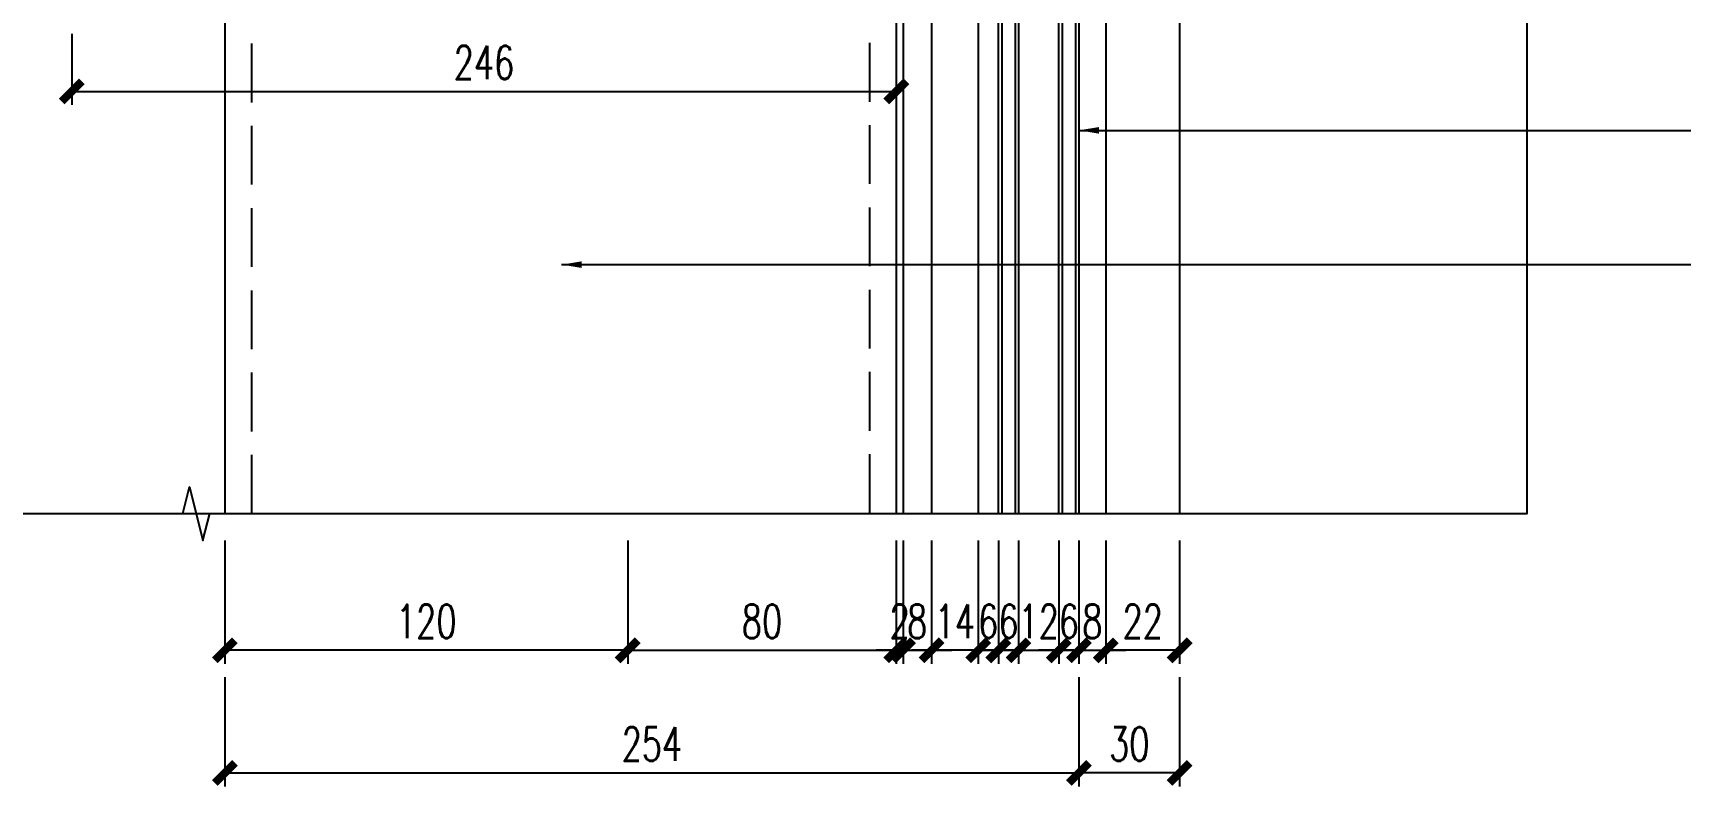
# Model space of a CAD drawing. Extents: x -160106 to 966792, y -663931 to 1550022.
# Drawn here: x -62915 to -62421.3, y -113088.2 to -112861.3 of the extents above; entities that cross this region are included whole.
import ezdxf
from ezdxf.xclip import XClip

# ---------------------------------------------------------------- set-up
doc = ezdxf.new("R2010")
doc.units = 0
doc.linetypes.add('ZN-DASH', pattern=[0.35, 0.25, -0.1])
for name, color, linetype in [('!ZN1-填充-8', 8, 'Continuous'), ('!ZN3-玻璃幕墙-4', 4, 'Continuous'), ('!ZN4-辅助材料-1', 1, 'Continuous'), ('!ZN5-钢材投影-40', 40, 'Continuous'), ('!ZN5-铝材投影-112', 112, 'Continuous'), ('!ZN6-虚线-8', 8, 'ZN-DASH'), ('3符号', 173, 'Continuous'), ('DIM', 173, 'Continuous')]:
    doc.layers.add(name, color=color, linetype=linetype)
doc.styles.add('DHTEXT-1', font='ROMANS.shx', dxfattribs={"width": 0.7, "bigfont": 'CHINESE.shx'})
doc.dimstyles.new('ZN4', dxfattribs={"dimscale": 4, "dimtxt": 2.5, "dimasz": 1.5, "dimexe": 1, "dimexo": 2, "dimgap": 0.9, "dimtad": 1, "dimdec": 0, "dimdsep": 46, "dimtxsty": 'DHTEXT-1', "dimblk": 'ARCHTICK', "dimcen": 2.5, "dimclrd": 173, "dimclre": 173, "dimclrt": 7, "dimazin": 2, "dimtfac": 1, "dimtix": 1, "dimtmove": 2, "dimatfit": 3, "dimfxl": 0, "dimarcsym": 0})

# ---------------------------------------------------------------- blocks, each defined once
blk = doc.blocks.new('*U2477')
at = {"layer": '!ZN1-填充-8'}
h = blk.add_hatch(dxfattribs=at)
h.set_pattern_fill('ANSI37', color=256, scale=0.5, style=0)
h.set_pattern_definition([(45, (6, 0), (-1.12253, 1.12253), []), (135, (6, 0), (-1.12253, -1.12253), [])])
h.paths.add_polyline_path([(0, 5), (0, 19), (1, 18), (14, 18), (14, 17.75), (12, 15.75), (12, 8.25), (14, 6.25), (14, 6), (1, 6)])
h = blk.add_hatch(dxfattribs=at)
h.set_pattern_fill('DOTS', color=8, style=0)
h.set_pattern_definition([(0, (6, 0), (0.79375, 1.5875), [0, -1.5875])])
h.paths.add_polyline_path([(13, 15.34), (13, 8.66), (14.41, 7.25), (17.8, 7.25), (17.8, 16.75), (14.41, 16.75)])
for points in [[(18.75, 18), (14, 18), (14, 17.75), (18.75, 17.75)], [(18.75, 6.25), (14, 6.25), (14, 6), (18.75, 6)]]:
    blk.add_hatch(color=256, dxfattribs=at).paths.add_polyline_path(points)
for p, q in [((0, 23), (534, 23)), ((0, 19), (534, 19)), ((0, 5), (534, 5)), ((0, 1), (534, 1))]:
    blk.add_line(p, q, dxfattribs=at)
at = {"layer": '!ZN3-玻璃幕墙-4'}
for points in [[(534, 24), (1, 24), (0, 23), (0, 19), (1, 18), (534, 18)], [(534, 6), (1, 6), (0, 5), (0, 1), (1, 0), (534, 0)]]:
    blk.add_lwpolyline(points, dxfattribs=at)
at = {"layer": '!ZN4-辅助材料-1'}
for points in [[(0, 5), (0, 19), (1, 18), (14, 18), (14, 17.75), (12, 15.75), (12, 8.25), (12, 8.25), (14, 6.25), (14, 6), (1, 6), (0, 5)], [(12, 15.75), (12, 8.25), (14, 6.25), (19, 6.25), (19, 17.75), (14, 17.75)], [(13, 15.34), (13, 8.66), (14.41, 7.25), (17.8, 7.25), (17.8, 16.75), (14.41, 16.75)], [(18.75, 18), (14, 18), (14, 17.75), (18.75, 17.75)], [(18.75, 6.25), (14, 6.25), (14, 6), (18.75, 6)]]:
    blk.add_lwpolyline(points, close=True, dxfattribs=at)
blk.add_lwpolyline([(18.4, 17.75), (18.4, 17.65), (14.04, 17.65), (12.1, 15.71), (12.1, 8.29), (14.04, 6.35), (18.4, 6.35), (18.4, 6.25), (18.4, 6.35)], dxfattribs=at)
at = {"layer": 'Defpoints', "color": 250}
for p in [(0, 24), (0, 18), (0, 6), (12, 6), (0, 0)]:
    blk.add_point(p, dxfattribs=at)
blk = doc.blocks.new('20250917165921')
at = {"layer": '!ZN5-钢材投影-40', "ltscale": 0.3}
for p, q in [((-254.4, 8520), (-254.4, 3505.5)), ((-454.4, 8480), (-454.4, 3505.5))]:
    blk.add_line(p, q, dxfattribs=at)
at = {"layer": '!ZN5-铝材投影-112'}
for p, q in [((-192, 8300), (-192, 7750)), ((-170, 8300), (-170, 7750)), ((-252.4, 8252), (-252.4, 7750)), ((-243.9, 8252), (-243.9, 7750)), ((-230, 8252), (-230, 7750))]:
    blk.add_line(p, q, dxfattribs=at)
at = {"layer": '!ZN6-虚线-8', "color": 8, "linetype": 'ZN-DASH', "ltscale": 70}
for p, q in [((-262.4, 8520), (-262.4, 3505.5)), ((-446.4, 3505.5), (-446.4, 8480))]:
    blk.add_line(p, q, dxfattribs=at)
at = {"layer": '!ZN3-玻璃幕墙-4', "xscale": -1.000000000000002, "rotation": 90}
blk.add_blockref('*U2477', (-200, 8284), dxfattribs=at)
blk = doc.blocks.new('_ArchTick')
at = {"color": 0, "linetype": 'ByBlock', "const_width": 0.4}
blk.add_lwpolyline([(-0.5, -0.5), (0.5, 0.5)], dxfattribs=at)
blk = doc.blocks.new('*D2998')
at = {"layer": 'Defpoints', "color": 0, "ltscale": 40, "transparency": 16777216}
for p in [(-62609.55, -113004.45), (-62603.55, -113004.45), (-62609.55, -113045.17)]:
    blk.add_point(p, dxfattribs=at)
at = {"layer": 'DIM', "color": 173, "linetype": 'ByBlock', "lineweight": -2, "ltscale": 40, "transparency": 16777216}
for p, q in [((-62609.55, -113012.45), (-62609.55, -113049.17)), ((-62603.55, -113012.45), (-62603.55, -113049.17)), ((-62609.55, -113045.17), (-62615.55, -113045.17)), ((-62603.55, -113045.17), (-62609.55, -113045.17)), ((-62603.55, -113045.17), (-62597.55, -113045.17))]:
    blk.add_line(p, q, dxfattribs=at)
at = {"layer": 'DIM', "color": 173, "lineweight": -2, "ltscale": 40, "transparency": 16777216, "xscale": 6, "yscale": 6, "zscale": 6}
blk.add_blockref('_ArchTick', (-62609.55, -113045.17), dxfattribs=at)
at = {"layer": 'DIM', "color": 173, "lineweight": -2, "ltscale": 40, "transparency": 16777216, "xscale": 6, "yscale": 6, "zscale": 6, "rotation": 180}
blk.add_blockref('_ArchTick', (-62603.55, -113045.17), dxfattribs=at)
at = {"layer": 'DIM', "color": 7, "ltscale": 40, "transparency": 16777216, "insert": (-62606.55, -113036.57), "char_height": 10, "attachment_point": 5, "style": 'DHTEXT-1'}
blk.add_mtext('6', dxfattribs=at)
blk = doc.blocks.new('*D2999')
at = {"layer": 'Defpoints', "color": 0, "ltscale": 40, "transparency": 16777216}
for p in [(-62603.55, -113004.45), (-62595.55, -113004.45), (-62595.55, -113045.17)]:
    blk.add_point(p, dxfattribs=at)
at = {"layer": 'DIM', "color": 173, "linetype": 'ByBlock', "lineweight": -2, "ltscale": 40, "transparency": 16777216}
for p, q in [((-62603.55, -113012.45), (-62603.55, -113049.17)), ((-62595.55, -113012.45), (-62595.55, -113049.17)), ((-62603.55, -113045.17), (-62609.55, -113045.17)), ((-62603.55, -113045.17), (-62595.55, -113045.17)), ((-62595.55, -113045.17), (-62589.55, -113045.17))]:
    blk.add_line(p, q, dxfattribs=at)
at = {"layer": 'DIM', "color": 173, "lineweight": -2, "ltscale": 40, "transparency": 16777216, "xscale": 6, "yscale": 6, "zscale": 6}
blk.add_blockref('_ArchTick', (-62603.55, -113045.17), dxfattribs=at)
at = {"layer": 'DIM', "color": 173, "lineweight": -2, "ltscale": 40, "transparency": 16777216, "xscale": 6, "yscale": 6, "zscale": 6, "rotation": 180}
blk.add_blockref('_ArchTick', (-62595.55, -113045.17), dxfattribs=at)
at = {"layer": 'DIM', "color": 7, "ltscale": 40, "transparency": 16777216, "insert": (-62599.55, -113036.57), "char_height": 10, "attachment_point": 5, "style": 'DHTEXT-1'}
blk.add_mtext('8', dxfattribs=at)
blk = doc.blocks.new('*D3000')
at = {"layer": 'Defpoints', "color": 0, "ltscale": 40, "transparency": 16777216}
for p in [(-62595.55, -113004.45), (-62573.55, -113004.45), (-62595.55, -113045.17)]:
    blk.add_point(p, dxfattribs=at)
at = {"layer": 'DIM', "color": 173, "linetype": 'ByBlock', "lineweight": -2, "ltscale": 40, "transparency": 16777216}
for p, q in [((-62595.55, -113012.45), (-62595.55, -113049.17)), ((-62573.55, -113012.45), (-62573.55, -113049.17)), ((-62573.55, -113045.17), (-62595.55, -113045.17))]:
    blk.add_line(p, q, dxfattribs=at)
at = {"layer": 'DIM', "color": 173, "lineweight": -2, "ltscale": 40, "transparency": 16777216, "xscale": 6, "yscale": 6, "zscale": 6, "rotation": 180}
blk.add_blockref('_ArchTick', (-62595.55, -113045.17), dxfattribs=at)
at = {"layer": 'DIM', "color": 173, "lineweight": -2, "ltscale": 40, "transparency": 16777216, "xscale": 6, "yscale": 6, "zscale": 6}
blk.add_blockref('_ArchTick', (-62573.55, -113045.17), dxfattribs=at)
at = {"layer": 'DIM', "color": 7, "ltscale": 40, "transparency": 16777216, "insert": (-62584.55, -113036.57), "char_height": 10, "attachment_point": 5, "style": 'DHTEXT-1'}
blk.add_mtext('22', dxfattribs=at)
blk = doc.blocks.new('*D3001')
at = {"layer": 'Defpoints', "color": 0, "ltscale": 40, "transparency": 16777216}
for p in [(-62621.55, -113004.45), (-62609.55, -113004.45), (-62609.55, -113045.17)]:
    blk.add_point(p, dxfattribs=at)
at = {"layer": 'DIM', "color": 173, "linetype": 'ByBlock', "lineweight": -2, "ltscale": 40, "transparency": 16777216}
for p, q in [((-62621.55, -113012.45), (-62621.55, -113049.17)), ((-62609.55, -113012.45), (-62609.55, -113049.17)), ((-62621.55, -113045.17), (-62627.55, -113045.17)), ((-62621.55, -113045.17), (-62609.55, -113045.17)), ((-62609.55, -113045.17), (-62603.55, -113045.17))]:
    blk.add_line(p, q, dxfattribs=at)
at = {"layer": 'DIM', "color": 173, "lineweight": -2, "ltscale": 40, "transparency": 16777216, "xscale": 6, "yscale": 6, "zscale": 6}
blk.add_blockref('_ArchTick', (-62621.55, -113045.17), dxfattribs=at)
at = {"layer": 'DIM', "color": 173, "lineweight": -2, "ltscale": 40, "transparency": 16777216, "xscale": 6, "yscale": 6, "zscale": 6, "rotation": 180}
blk.add_blockref('_ArchTick', (-62609.55, -113045.17), dxfattribs=at)
at = {"layer": 'DIM', "color": 7, "ltscale": 40, "transparency": 16777216, "insert": (-62615.55, -113036.57), "char_height": 10, "attachment_point": 5, "style": 'DHTEXT-1'}
blk.add_mtext('12', dxfattribs=at)
blk = doc.blocks.new('*D3002')
at = {"layer": 'Defpoints', "color": 0, "ltscale": 40, "transparency": 16777216}
for p in [(-62627.55, -113004.45), (-62621.55, -113004.45), (-62627.55, -113045.17)]:
    blk.add_point(p, dxfattribs=at)
at = {"layer": 'DIM', "color": 173, "linetype": 'ByBlock', "lineweight": -2, "ltscale": 40, "transparency": 16777216}
for p, q in [((-62627.55, -113012.45), (-62627.55, -113049.17)), ((-62621.55, -113012.45), (-62621.55, -113049.17)), ((-62627.55, -113045.17), (-62633.55, -113045.17)), ((-62621.55, -113045.17), (-62627.55, -113045.17)), ((-62621.55, -113045.17), (-62615.55, -113045.17))]:
    blk.add_line(p, q, dxfattribs=at)
at = {"layer": 'DIM', "color": 173, "lineweight": -2, "ltscale": 40, "transparency": 16777216, "xscale": 6, "yscale": 6, "zscale": 6}
blk.add_blockref('_ArchTick', (-62627.55, -113045.17), dxfattribs=at)
at = {"layer": 'DIM', "color": 173, "lineweight": -2, "ltscale": 40, "transparency": 16777216, "xscale": 6, "yscale": 6, "zscale": 6, "rotation": 180}
blk.add_blockref('_ArchTick', (-62621.55, -113045.17), dxfattribs=at)
at = {"layer": 'DIM', "color": 7, "ltscale": 40, "transparency": 16777216, "insert": (-62624.55, -113036.57), "char_height": 10, "attachment_point": 5, "style": 'DHTEXT-1'}
blk.add_mtext('6', dxfattribs=at)
blk = doc.blocks.new('*D3003')
at = {"layer": 'Defpoints', "color": 0, "ltscale": 40, "transparency": 16777216}
for p in [(-62633.55, -113004.45), (-62627.55, -113004.45), (-62627.55, -113045.17)]:
    blk.add_point(p, dxfattribs=at)
at = {"layer": 'DIM', "color": 173, "linetype": 'ByBlock', "lineweight": -2, "ltscale": 40, "transparency": 16777216}
for p, q in [((-62633.55, -113012.45), (-62633.55, -113049.17)), ((-62627.55, -113012.45), (-62627.55, -113049.17)), ((-62633.55, -113045.17), (-62639.55, -113045.17)), ((-62633.55, -113045.17), (-62627.55, -113045.17)), ((-62627.55, -113045.17), (-62621.55, -113045.17))]:
    blk.add_line(p, q, dxfattribs=at)
at = {"layer": 'DIM', "color": 173, "lineweight": -2, "ltscale": 40, "transparency": 16777216, "xscale": 6, "yscale": 6, "zscale": 6}
blk.add_blockref('_ArchTick', (-62633.55, -113045.17), dxfattribs=at)
at = {"layer": 'DIM', "color": 173, "lineweight": -2, "ltscale": 40, "transparency": 16777216, "xscale": 6, "yscale": 6, "zscale": 6, "rotation": 180}
blk.add_blockref('_ArchTick', (-62627.55, -113045.17), dxfattribs=at)
at = {"layer": 'DIM', "color": 7, "ltscale": 40, "transparency": 16777216, "insert": (-62630.55, -113036.57), "char_height": 10, "attachment_point": 5, "style": 'DHTEXT-1'}
blk.add_mtext('6', dxfattribs=at)
blk = doc.blocks.new('*D3004')
at = {"layer": 'Defpoints', "color": 0, "ltscale": 40, "transparency": 16777216}
for p in [(-62647.45, -113004.45), (-62633.55, -113004.45), (-62647.45, -113045.17)]:
    blk.add_point(p, dxfattribs=at)
at = {"layer": 'DIM', "color": 173, "linetype": 'ByBlock', "lineweight": -2, "ltscale": 40, "transparency": 16777216}
for p, q in [((-62647.45, -113012.45), (-62647.45, -113049.17)), ((-62633.55, -113012.45), (-62633.55, -113049.17)), ((-62647.45, -113045.17), (-62653.45, -113045.17)), ((-62633.55, -113045.17), (-62647.45, -113045.17)), ((-62633.55, -113045.17), (-62627.55, -113045.17))]:
    blk.add_line(p, q, dxfattribs=at)
at = {"layer": 'DIM', "color": 173, "lineweight": -2, "ltscale": 40, "transparency": 16777216, "xscale": 6, "yscale": 6, "zscale": 6}
blk.add_blockref('_ArchTick', (-62647.45, -113045.17), dxfattribs=at)
at = {"layer": 'DIM', "color": 173, "lineweight": -2, "ltscale": 40, "transparency": 16777216, "xscale": 6, "yscale": 6, "zscale": 6, "rotation": 180}
blk.add_blockref('_ArchTick', (-62633.55, -113045.17), dxfattribs=at)
at = {"layer": 'DIM', "color": 7, "ltscale": 40, "transparency": 16777216, "insert": (-62640.5, -113036.57), "char_height": 10, "attachment_point": 5, "style": 'DHTEXT-1'}
blk.add_mtext('14', dxfattribs=at)
blk = doc.blocks.new('*D3005')
at = {"layer": 'Defpoints', "color": 0, "ltscale": 40, "transparency": 16777216}
for p in [(-62655.95, -113004.45), (-62647.45, -113004.45), (-62647.45, -113045.17)]:
    blk.add_point(p, dxfattribs=at)
at = {"layer": 'DIM', "color": 173, "linetype": 'ByBlock', "lineweight": -2, "ltscale": 40, "transparency": 16777216}
for p, q in [((-62655.95, -113012.45), (-62655.95, -113049.17)), ((-62647.45, -113012.45), (-62647.45, -113049.17)), ((-62655.95, -113045.17), (-62661.95, -113045.17)), ((-62655.95, -113045.17), (-62647.45, -113045.17)), ((-62647.45, -113045.17), (-62641.45, -113045.17))]:
    blk.add_line(p, q, dxfattribs=at)
at = {"layer": 'DIM', "color": 173, "lineweight": -2, "ltscale": 40, "transparency": 16777216, "xscale": 6, "yscale": 6, "zscale": 6}
blk.add_blockref('_ArchTick', (-62655.95, -113045.17), dxfattribs=at)
at = {"layer": 'DIM', "color": 173, "lineweight": -2, "ltscale": 40, "transparency": 16777216, "xscale": 6, "yscale": 6, "zscale": 6, "rotation": 180}
blk.add_blockref('_ArchTick', (-62647.45, -113045.17), dxfattribs=at)
at = {"layer": 'DIM', "color": 7, "ltscale": 40, "transparency": 16777216, "insert": (-62651.7, -113036.57), "char_height": 10, "attachment_point": 5, "style": 'DHTEXT-1'}
blk.add_mtext('8', dxfattribs=at)
blk = doc.blocks.new('*D3006')
at = {"layer": 'Defpoints', "color": 0, "ltscale": 40, "transparency": 16777216}
for p in [(-62657.95, -113004.45), (-62655.95, -113004.45), (-62657.95, -113045.17)]:
    blk.add_point(p, dxfattribs=at)
at = {"layer": 'DIM', "color": 173, "linetype": 'ByBlock', "lineweight": -2, "ltscale": 40, "transparency": 16777216}
for p, q in [((-62657.95, -113012.45), (-62657.95, -113049.17)), ((-62655.95, -113012.45), (-62655.95, -113049.17)), ((-62657.95, -113045.17), (-62663.95, -113045.17)), ((-62655.95, -113045.17), (-62657.95, -113045.17)), ((-62655.95, -113045.17), (-62649.95, -113045.17))]:
    blk.add_line(p, q, dxfattribs=at)
at = {"layer": 'DIM', "color": 173, "lineweight": -2, "ltscale": 40, "transparency": 16777216, "xscale": 6, "yscale": 6, "zscale": 6}
blk.add_blockref('_ArchTick', (-62657.95, -113045.17), dxfattribs=at)
at = {"layer": 'DIM', "color": 173, "lineweight": -2, "ltscale": 40, "transparency": 16777216, "xscale": 6, "yscale": 6, "zscale": 6, "rotation": 180}
blk.add_blockref('_ArchTick', (-62655.95, -113045.17), dxfattribs=at)
at = {"layer": 'DIM', "color": 7, "ltscale": 40, "transparency": 16777216, "insert": (-62656.95, -113036.57), "char_height": 10, "attachment_point": 5, "style": 'DHTEXT-1'}
blk.add_mtext('2', dxfattribs=at)
blk = doc.blocks.new('*D3007')
at = {"layer": 'Defpoints', "color": 0, "ltscale": 40, "transparency": 16777216}
for p in [(-62737.95, -113004.45), (-62657.95, -113004.45), (-62657.95, -113045.17)]:
    blk.add_point(p, dxfattribs=at)
at = {"layer": 'DIM', "color": 173, "linetype": 'ByBlock', "lineweight": -2, "ltscale": 40, "transparency": 16777216}
for p, q in [((-62737.95, -113012.45), (-62737.95, -113049.17)), ((-62657.95, -113012.45), (-62657.95, -113049.17)), ((-62737.95, -113045.17), (-62657.95, -113045.17))]:
    blk.add_line(p, q, dxfattribs=at)
at = {"layer": 'DIM', "color": 173, "lineweight": -2, "ltscale": 40, "transparency": 16777216, "xscale": 6, "yscale": 6, "zscale": 6, "rotation": 180}
blk.add_blockref('_ArchTick', (-62737.95, -113045.17), dxfattribs=at)
at = {"layer": 'DIM', "color": 173, "lineweight": -2, "ltscale": 40, "transparency": 16777216, "xscale": 6, "yscale": 6, "zscale": 6}
blk.add_blockref('_ArchTick', (-62657.95, -113045.17), dxfattribs=at)
at = {"layer": 'DIM', "color": 7, "ltscale": 40, "transparency": 16777216, "insert": (-62697.95, -113036.57), "char_height": 10, "attachment_point": 5, "style": 'DHTEXT-1'}
blk.add_mtext('80', dxfattribs=at)
blk = doc.blocks.new('*D3008')
at = {"layer": 'Defpoints', "color": 0, "ltscale": 40, "transparency": 16777216}
for p in [(-62857.95, -113004.45), (-62737.95, -113004.45), (-62857.95, -113045.17)]:
    blk.add_point(p, dxfattribs=at)
at = {"layer": 'DIM', "color": 173, "linetype": 'ByBlock', "lineweight": -2, "ltscale": 40, "transparency": 16777216}
for p, q in [((-62857.95, -113012.45), (-62857.95, -113049.17)), ((-62737.95, -113012.45), (-62737.95, -113049.17)), ((-62737.95, -113045.17), (-62857.95, -113045.17))]:
    blk.add_line(p, q, dxfattribs=at)
at = {"layer": 'DIM', "color": 173, "lineweight": -2, "ltscale": 40, "transparency": 16777216, "xscale": 6, "yscale": 6, "zscale": 6, "rotation": 180}
blk.add_blockref('_ArchTick', (-62857.95, -113045.17), dxfattribs=at)
at = {"layer": 'DIM', "color": 173, "lineweight": -2, "ltscale": 40, "transparency": 16777216, "xscale": 6, "yscale": 6, "zscale": 6}
blk.add_blockref('_ArchTick', (-62737.95, -113045.17), dxfattribs=at)
at = {"layer": 'DIM', "color": 7, "ltscale": 40, "transparency": 16777216, "insert": (-62797.95, -113036.57), "char_height": 10, "attachment_point": 5, "style": 'DHTEXT-1'}
blk.add_mtext('120', dxfattribs=at)
blk = doc.blocks.new('*D3009')
at = {"layer": 'Defpoints', "color": 0, "ltscale": 40, "transparency": 16777216}
for p in [(-62857.95, -113045.17), (-62603.55, -113045.17), (-62603.55, -113081.69)]:
    blk.add_point(p, dxfattribs=at)
at = {"layer": 'DIM', "color": 173, "linetype": 'ByBlock', "lineweight": -2, "ltscale": 40, "transparency": 16777216}
for p, q in [((-62857.95, -113053.17), (-62857.95, -113085.69)), ((-62603.55, -113053.17), (-62603.55, -113085.69)), ((-62857.95, -113081.69), (-62603.55, -113081.69))]:
    blk.add_line(p, q, dxfattribs=at)
at = {"layer": 'DIM', "color": 173, "lineweight": -2, "ltscale": 40, "transparency": 16777216, "xscale": 6, "yscale": 6, "zscale": 6, "rotation": 180}
blk.add_blockref('_ArchTick', (-62857.95, -113081.69), dxfattribs=at)
at = {"layer": 'DIM', "color": 173, "lineweight": -2, "ltscale": 40, "transparency": 16777216, "xscale": 6, "yscale": 6, "zscale": 6}
blk.add_blockref('_ArchTick', (-62603.55, -113081.69), dxfattribs=at)
at = {"layer": 'DIM', "color": 7, "ltscale": 40, "transparency": 16777216, "insert": (-62730.75, -113073.09), "char_height": 10, "attachment_point": 5, "style": 'DHTEXT-1'}
blk.add_mtext('254', dxfattribs=at)
blk = doc.blocks.new('*D3010')
at = {"layer": 'Defpoints', "color": 0, "ltscale": 40, "transparency": 16777216}
for p in [(-62603.55, -113045.17), (-62573.55, -113045.17), (-62603.55, -113081.69)]:
    blk.add_point(p, dxfattribs=at)
at = {"layer": 'DIM', "color": 173, "linetype": 'ByBlock', "lineweight": -2, "ltscale": 40, "transparency": 16777216}
for p, q in [((-62603.55, -113053.17), (-62603.55, -113085.69)), ((-62573.55, -113053.17), (-62573.55, -113085.69)), ((-62573.55, -113081.69), (-62603.55, -113081.69))]:
    blk.add_line(p, q, dxfattribs=at)
at = {"layer": 'DIM', "color": 173, "lineweight": -2, "ltscale": 40, "transparency": 16777216, "xscale": 6, "yscale": 6, "zscale": 6, "rotation": 180}
blk.add_blockref('_ArchTick', (-62603.55, -113081.69), dxfattribs=at)
at = {"layer": 'DIM', "color": 173, "lineweight": -2, "ltscale": 40, "transparency": 16777216, "xscale": 6, "yscale": 6, "zscale": 6}
blk.add_blockref('_ArchTick', (-62573.55, -113081.69), dxfattribs=at)
at = {"layer": 'DIM', "color": 7, "ltscale": 40, "transparency": 16777216, "insert": (-62588.55, -113073.09), "char_height": 10, "attachment_point": 5, "style": 'DHTEXT-1'}
blk.add_mtext('30', dxfattribs=at)
blk = doc.blocks.new('*D3014')
at = {"layer": 'Defpoints', "color": 0, "ltscale": 40, "transparency": 16777216}
for p in [(-62903.55, -112853.57), (-62657.95, -112853.57), (-62657.95, -112878.69)]:
    blk.add_point(p, dxfattribs=at)
at = {"layer": 'DIM', "color": 173, "linetype": 'ByBlock', "lineweight": -2, "ltscale": 40, "transparency": 16777216}
for p, q in [((-62903.55, -112861.57), (-62903.55, -112882.69)), ((-62657.95, -112861.57), (-62657.95, -112882.69)), ((-62903.55, -112878.69), (-62657.95, -112878.69))]:
    blk.add_line(p, q, dxfattribs=at)
at = {"layer": 'DIM', "color": 173, "lineweight": -2, "ltscale": 40, "transparency": 16777216, "xscale": 6, "yscale": 6, "zscale": 6, "rotation": 180}
blk.add_blockref('_ArchTick', (-62903.55, -112878.69), dxfattribs=at)
at = {"layer": 'DIM', "color": 173, "lineweight": -2, "ltscale": 40, "transparency": 16777216, "xscale": 6, "yscale": 6, "zscale": 6}
blk.add_blockref('_ArchTick', (-62657.95, -112878.69), dxfattribs=at)
at = {"layer": 'DIM', "color": 7, "ltscale": 40, "transparency": 16777216, "insert": (-62780.75, -112870.09), "char_height": 10, "attachment_point": 5, "style": 'DHTEXT-1'}
blk.add_mtext('246', dxfattribs=at)

msp = doc.modelspace()

# ---------------------------------------------------------------- linework, layer by layer
at = {"layer": '3符号'}
msp.add_lwpolyline([(-63168.97, -113004.45), (-62870.46, -113004.45), (-62868.46, -112996.45), (-62864.46, -113012.45), (-62862.46, -113004.45), (-62563.95, -113004.45)], dxfattribs=at)

# ---------------------------------------------------------------- dimensions: what is measured, and where the dimension line sits
at = {"layer": 'DIM', "ltscale": 40}
for p1, picture, middle in [((-62857.95, -113045.17), '*D3009', (-62730.75, -113073.09)), ((-62573.55, -113045.17), '*D3010', (-62588.55, -113073.09))]:
    dim = msp.add_linear_dim(base=(-62603.55, -113081.69), p1=p1, p2=(-62603.55, -113045.17), dimstyle='ZN4', dxfattribs=at)
    dim.commit()
    dim.dimension.update_dxf_attribs({"geometry": picture, "text_midpoint": middle})

# ---------------------------------------------------------------- next in the draw order: block references
at = {"ltscale": 40}
ref = msp.add_blockref('20250917165921', (-62403.55, -121065.75), dxfattribs=at)
XClip(ref).set_block_clipping_path([(-755.813279079, 8061.3034192519), (-66.5405628183, 9333.0157715541)])

# ---------------------------------------------------------------- next in the draw order: dimensions: what is measured, and where the dimension line sits
at = {"layer": 'DIM', "ltscale": 40}
for base, p1, p2, picture, middle in [((-62657.95, -112878.69), (-62903.55, -112853.57), (-62657.95, -112853.57), '*D3014', (-62780.75, -112870.09)), ((-62857.95, -113045.17), (-62737.95, -113004.45), (-62857.95, -113004.45), '*D3008', (-62797.95, -113036.57)), ((-62657.95, -113045.17), (-62737.95, -113004.45), (-62657.95, -113004.45), '*D3007', (-62697.95, -113036.57)), ((-62657.95, -113045.17), (-62655.95, -113004.45), (-62657.95, -113004.45), '*D3006', (-62656.95, -113036.57)), ((-62647.4543, -113045.1696), (-62655.9542, -113004.4511), (-62647.4543, -113004.4511), '*D3005', (-62651.7042, -113036.5696)), ((-62647.45, -113045.17), (-62633.55, -113004.45), (-62647.45, -113004.45), '*D3004', (-62640.5, -113036.57)), ((-62627.55, -113045.17), (-62633.55, -113004.45), (-62627.55, -113004.45), '*D3003', (-62630.55, -113036.57)), ((-62627.55, -113045.17), (-62621.55, -113004.45), (-62627.55, -113004.45), '*D3002', (-62624.55, -113036.57)), ((-62609.55, -113045.17), (-62621.55, -113004.45), (-62609.55, -113004.45), '*D3001', (-62615.55, -113036.57)), ((-62609.55, -113045.17), (-62603.55, -113004.45), (-62609.55, -113004.45), '*D2998', (-62606.55, -113036.57)), ((-62595.55, -113045.17), (-62603.55, -113004.45), (-62595.55, -113004.45), '*D2999', (-62599.55, -113036.57)), ((-62595.55, -113045.17), (-62573.55, -113004.45), (-62595.55, -113004.45), '*D3000', (-62584.55, -113036.57))]:
    dim = msp.add_linear_dim(base=base, p1=p1, p2=p2, dimstyle='ZN4', dxfattribs=at)
    dim.commit()
    dim.dimension.update_dxf_attribs({"geometry": picture, "text_midpoint": middle})

# ---------------------------------------------------------------- next in the draw order: leaders
at = {"layer": 'DIM'}
for points in [[(-62603.55, -112890.29), (-62512.42, -112890.29), (-62421.29, -112890.29)], [(-62757.64, -112930.29), (-62512.42, -112930.29), (-62421.29, -112930.29)]]:
    msp.add_leader(points, dimstyle='ZN4', dxfattribs=at)

doc.saveas('drawing.dxf')
